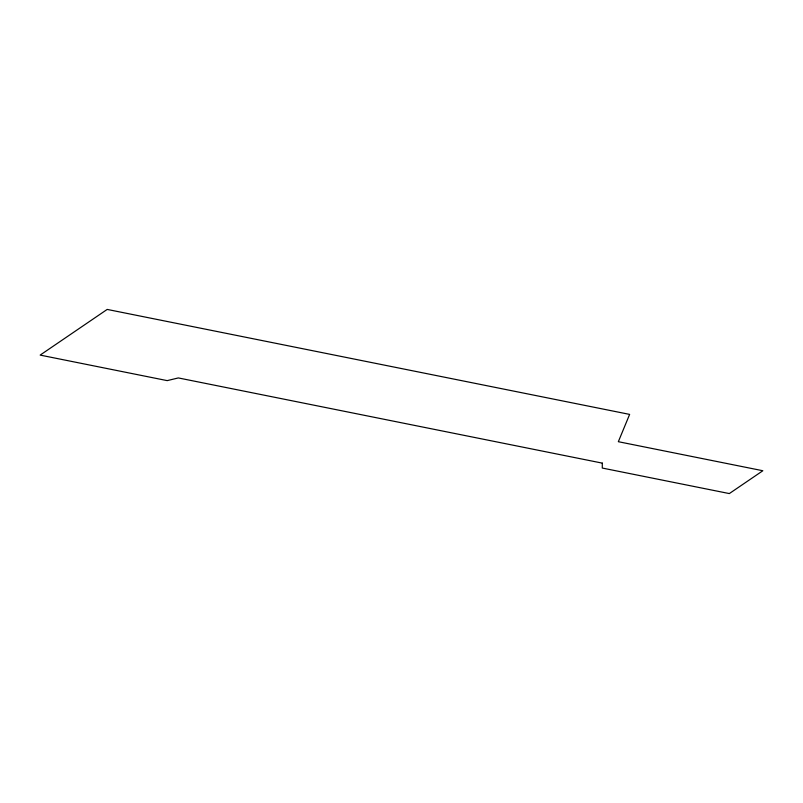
<?xml version="1.0" encoding="UTF-8"?>
<svg xmlns="http://www.w3.org/2000/svg" width="803" height="803" viewBox="0 0 803 803"><rect width="100%" height="100%" fill="white"/><g stroke="black" fill="none" stroke-linecap="round" stroke-linejoin="round"><path stroke-width="1.2" d="M602.31 463.13L602.28 468.049L729.325 493.574L762.85 470.739L618.34 441.7L629.632 414.398L107.19 309.426L40.15 355.097L167.195 380.622L178.336 377.932L602.31 463.13"/></g></svg>
